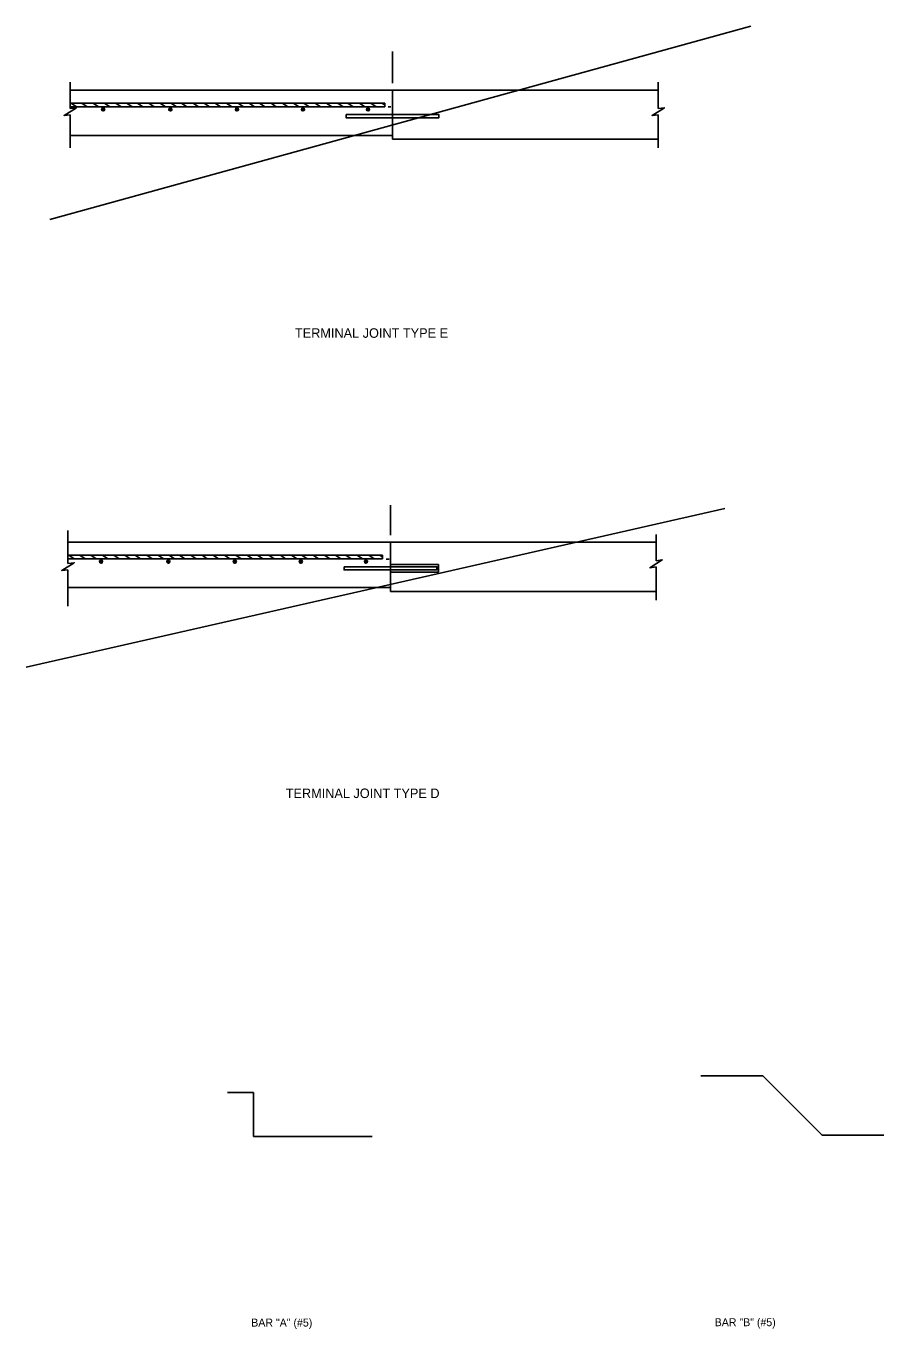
# Model space of a CAD drawing. Extents: x -793.3 to -737.9, y 479.8 to 503.3.
# Drawn here: x -779.16 to -765.3, y 481.95 to 502.99 of the extents above; entities that cross this region are included whole.
import ezdxf

# ---------------------------------------------------------------- set-up
doc = ezdxf.new("R2010")
doc.units = 0
for name, color, linetype in [('rd_NO-PLOT', 7, 'Continuous'), ('rd_PAVEMENT', 7, 'Continuous'), ('rd_PAVEMENT-anno', 7, 'Continuous'), ('str_Center-Line-A', 7, 'Continuous'), ('str_Reinforcement-A', 7, 'Continuous')]:
    doc.layers.add(name, color=color, linetype=linetype)

msp = doc.modelspace()

# ---------------------------------------------------------------- linework, layer by layer
at = {"layer": 'rd_PAVEMENT'}
for p, q in [((-778.779, 499.871), (-767.452, 502.994)), ((-778.451, 502.087), (-778.451, 501.786)), ((-768.948, 502.087), (-768.948, 501.786)), ((-773.242, 501.96), (-778.451, 501.96)), ((-768.948, 501.96), (-773.242, 501.96)), ((-773.242, 501.96), (-773.242, 501.166)), ((-778.451, 501.662), (-778.451, 501.8)), ((-768.948, 501.662), (-768.948, 501.8)), ((-778.451, 501.425), (-778.451, 501.562)), ((-778.451, 501.425), (-778.451, 501.028)), ((-768.948, 501.425), (-768.948, 501.562)), ((-768.948, 501.425), (-768.948, 501.028)), ((-773.242, 501.229), (-778.454, 501.229)), ((-768.948, 501.166), (-773.242, 501.166)), ((-779.165, 492.641), (-767.873, 495.203)), ((-778.487, 494.85), (-778.487, 494.346)), ((-768.982, 494.784), (-768.982, 494.483)), ((-773.275, 494.657), (-778.484, 494.657)), ((-768.982, 494.657), (-773.275, 494.657)), ((-773.275, 494.657), (-773.275, 493.863)), ((-768.982, 494.359), (-768.982, 494.497)), ((-778.487, 494.314), (-778.487, 494.452)), ((-772.499, 494.301), (-773.275, 494.301)), ((-772.499, 494.301), (-772.499, 494.174)), ((-768.982, 494.122), (-768.982, 494.259)), ((-778.487, 494.077), (-778.487, 494.214)), ((-778.487, 494.077), (-778.487, 493.627)), ((-772.528, 494.21), (-774.025, 494.21)), ((-772.499, 494.175), (-773.275, 494.175)), ((-768.982, 494.122), (-768.982, 493.725)), ((-773.275, 493.926), (-778.484, 493.926)), ((-768.982, 493.863), (-773.275, 493.863))]:
    msp.add_line(p, q, dxfattribs=at)
for points in [[(-778.451, 501.662), (-778.351, 501.675), (-778.551, 501.55), (-778.451, 501.562)], [(-768.948, 501.662), (-768.848, 501.675), (-769.048, 501.55), (-768.948, 501.562)], [(-778.487, 494.314), (-778.387, 494.327), (-778.587, 494.202), (-778.487, 494.214)], [(-768.982, 494.359), (-768.882, 494.372), (-769.082, 494.247), (-768.982, 494.259)]]:
    msp.add_lwpolyline(points, dxfattribs=at)
at = {"layer": 'rd_PAVEMENT-anno'}
for p, q in [((-773.272, 501.69), (-773.313, 501.69)), ((-773.294, 494.387), (-773.347, 494.387))]:
    msp.add_line(p, q, dxfattribs=at)
at = {"layer": 'str_Center-Line-A'}
for p, q in [((-773.242, 502.074), (-773.242, 502.584)), ((-773.275, 494.771), (-773.275, 495.259))]:
    msp.add_line(p, q, dxfattribs=at)
at = {"layer": 'str_Reinforcement-A'}
for p, q in [((-773.369, 501.751), (-778.454, 501.751)), ((-778.454, 501.751), (-778.454, 501.692)), ((-778.454, 501.692), (-773.369, 501.692)), ((-778.438, 501.75), (-778.352, 501.691)), ((-778.262, 501.75), (-778.176, 501.691)), ((-778.082, 501.75), (-777.996, 501.691)), ((-777.898, 501.75), (-777.812, 501.691)), ((-777.713, 501.75), (-777.627, 501.691)), ((-777.534, 501.75), (-777.448, 501.691)), ((-777.365, 501.75), (-777.279, 501.691)), ((-777.181, 501.75), (-777.095, 501.691)), ((-776.996, 501.75), (-776.91, 501.691)), ((-776.817, 501.75), (-776.731, 501.691)), ((-776.651, 501.75), (-776.565, 501.691)), ((-776.466, 501.75), (-776.38, 501.691)), ((-776.287, 501.75), (-776.201, 501.691)), ((-776.108, 501.75), (-776.022, 501.691)), ((-775.923, 501.75), (-775.837, 501.691)), ((-775.738, 501.75), (-775.652, 501.691)), ((-775.559, 501.75), (-775.473, 501.691)), ((-775.391, 501.75), (-775.305, 501.691)), ((-775.206, 501.75), (-775.12, 501.691)), ((-775.022, 501.75), (-774.936, 501.691)), ((-774.842, 501.75), (-774.756, 501.691)), ((-774.677, 501.75), (-774.591, 501.691)), ((-774.492, 501.75), (-774.406, 501.691)), ((-774.307, 501.75), (-774.221, 501.691)), ((-774.128, 501.75), (-774.042, 501.691)), ((-773.963, 501.75), (-773.877, 501.691)), ((-773.778, 501.75), (-773.692, 501.691)), ((-773.593, 501.75), (-773.507, 501.691)), ((-773.414, 501.75), (-773.369, 501.72)), ((-773.369, 501.751), (-773.369, 501.692)), ((-773.403, 494.448), (-778.488, 494.448)), ((-778.488, 494.448), (-778.488, 494.389)), ((-778.488, 494.389), (-773.403, 494.389)), ((-778.471, 494.447), (-778.385, 494.388)), ((-778.295, 494.447), (-778.209, 494.388)), ((-778.116, 494.447), (-778.03, 494.388)), ((-777.931, 494.447), (-777.845, 494.388)), ((-777.746, 494.447), (-777.66, 494.388)), ((-777.567, 494.447), (-777.481, 494.388)), ((-777.399, 494.447), (-777.313, 494.388)), ((-777.214, 494.447), (-777.128, 494.388)), ((-777.029, 494.447), (-776.943, 494.388)), ((-776.85, 494.447), (-776.764, 494.388)), ((-776.685, 494.447), (-776.599, 494.388)), ((-776.5, 494.447), (-776.414, 494.388)), ((-776.321, 494.447), (-776.235, 494.388)), ((-776.141, 494.447), (-776.055, 494.388)), ((-775.957, 494.447), (-775.871, 494.388)), ((-775.772, 494.447), (-775.686, 494.388)), ((-775.593, 494.447), (-775.507, 494.388)), ((-775.424, 494.447), (-775.338, 494.388)), ((-775.24, 494.447), (-775.154, 494.388)), ((-775.055, 494.447), (-774.969, 494.388)), ((-774.876, 494.447), (-774.79, 494.388)), ((-774.71, 494.447), (-774.624, 494.388)), ((-774.525, 494.447), (-774.439, 494.388)), ((-774.341, 494.447), (-774.255, 494.388)), ((-774.161, 494.447), (-774.075, 494.388)), ((-773.996, 494.447), (-773.91, 494.388)), ((-773.811, 494.447), (-773.725, 494.388)), ((-773.626, 494.447), (-773.54, 494.388)), ((-773.447, 494.447), (-773.403, 494.417)), ((-773.403, 494.448), (-773.403, 494.389)), ((-775.907, 485.77), (-775.49, 485.77)), ((-775.49, 485.77), (-775.49, 485.061)), ((-775.49, 485.061), (-773.573, 485.061))]:
    msp.add_line(p, q, dxfattribs=at)
for points in [[(-773.992, 501.565), (-772.492, 501.565), (-772.492, 501.513), (-773.992, 501.513)], [(-774.025, 494.262), (-772.525, 494.262), (-772.525, 494.21), (-774.025, 494.21)]]:
    msp.add_lwpolyline(points, close=True, dxfattribs=at)
msp.add_lwpolyline([(-768.258, 486.039), (-767.258, 486.039), (-766.3, 485.081), (-765.3, 485.081)], dxfattribs=at)
for centre, radius in [((-777.919, 501.648), 0.0254), ((-777.919, 501.648), 0.0203), ((-777.919, 501.648), 0.0152), ((-777.919, 501.648), 0.0102), ((-777.919, 501.648), 0.00508), ((-776.832, 501.648), 0.0254), ((-776.832, 501.648), 0.0203), ((-776.832, 501.648), 0.0152), ((-776.832, 501.648), 0.0102), ((-776.832, 501.648), 0.00508), ((-775.757, 501.648), 0.0254), ((-775.757, 501.648), 0.0203), ((-775.757, 501.648), 0.0152), ((-775.757, 501.648), 0.0102), ((-775.757, 501.648), 0.00508), ((-774.689, 501.648), 0.0254), ((-774.689, 501.648), 0.0203), ((-774.689, 501.648), 0.0152), ((-774.689, 501.648), 0.0102), ((-774.689, 501.648), 0.00508), ((-773.638, 501.648), 0.0254), ((-773.638, 501.648), 0.0203), ((-773.638, 501.648), 0.0152), ((-773.638, 501.648), 0.0102), ((-773.638, 501.648), 0.00508), ((-777.952, 494.345), 0.0254), ((-777.952, 494.345), 0.0203), ((-777.952, 494.345), 0.0152), ((-777.952, 494.345), 0.0102), ((-777.952, 494.345), 0.00508), ((-776.865, 494.345), 0.0254), ((-776.865, 494.345), 0.0203), ((-776.865, 494.345), 0.0152), ((-776.865, 494.345), 0.0102), ((-776.865, 494.345), 0.00508), ((-775.79, 494.345), 0.0254), ((-775.79, 494.345), 0.0203), ((-775.79, 494.345), 0.0152), ((-775.79, 494.345), 0.0102), ((-775.79, 494.345), 0.00508), ((-774.723, 494.345), 0.0254), ((-774.723, 494.345), 0.0203), ((-774.723, 494.345), 0.0152), ((-774.723, 494.345), 0.0102), ((-774.723, 494.345), 0.00508), ((-773.671, 494.345), 0.0254), ((-773.671, 494.345), 0.0203), ((-773.671, 494.345), 0.0152), ((-773.671, 494.345), 0.0102), ((-773.671, 494.345), 0.00508)]:
    msp.add_circle(centre, radius, dxfattribs=at)

# ---------------------------------------------------------------- texts
at = {"layer": 'rd_NO-PLOT'}
msp.add_text('TERMINAL JOINT TYPE E', height=0.15348, dxfattribs=at).set_placement((-774.819, 497.96))
for s, height, p in [('TERMINAL JOINT TYPE D', 0.15348, (-774.968, 490.527)), ('BAR "A" (#5)', 0.1279, (-775.525, 481.992)), ('BAR "B" (#5)', 0.1279, (-768.035, 481.998))]:
    msp.add_text(s, height=height, rotation=360, dxfattribs=at).set_placement(p)

doc.saveas('drawing.dxf')
